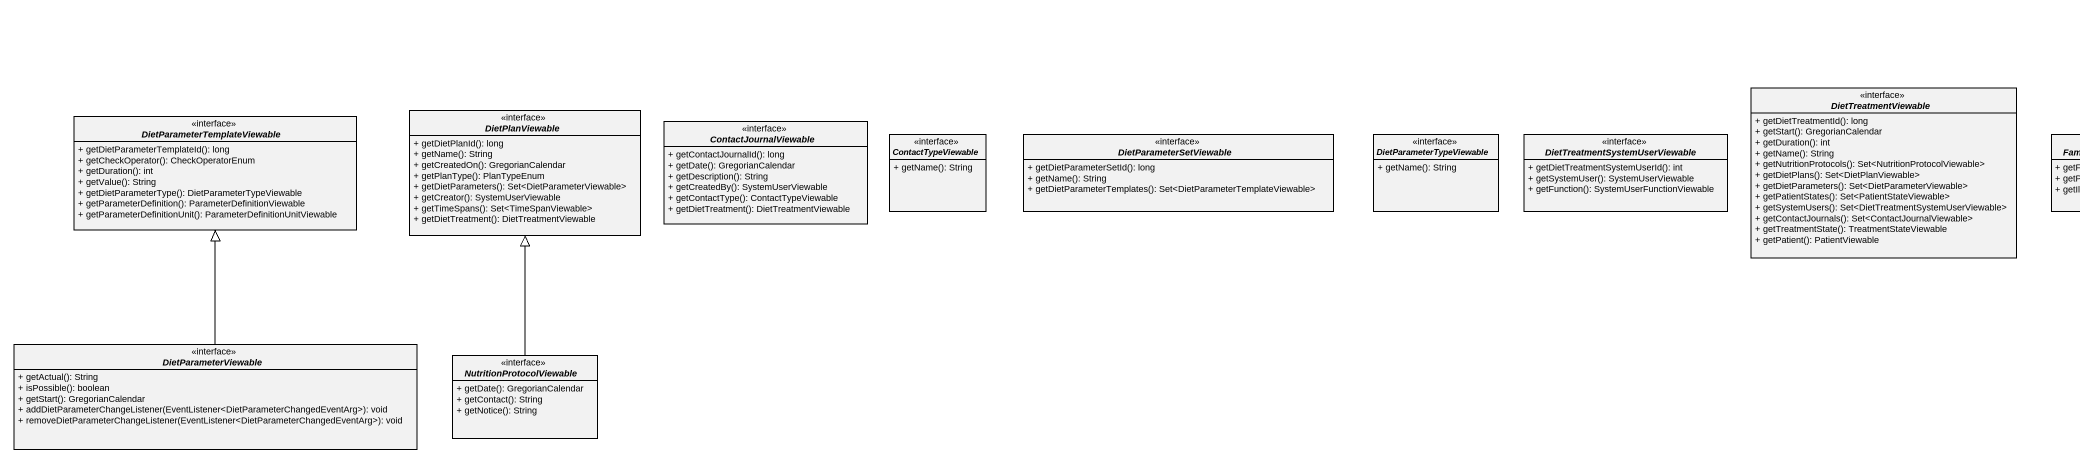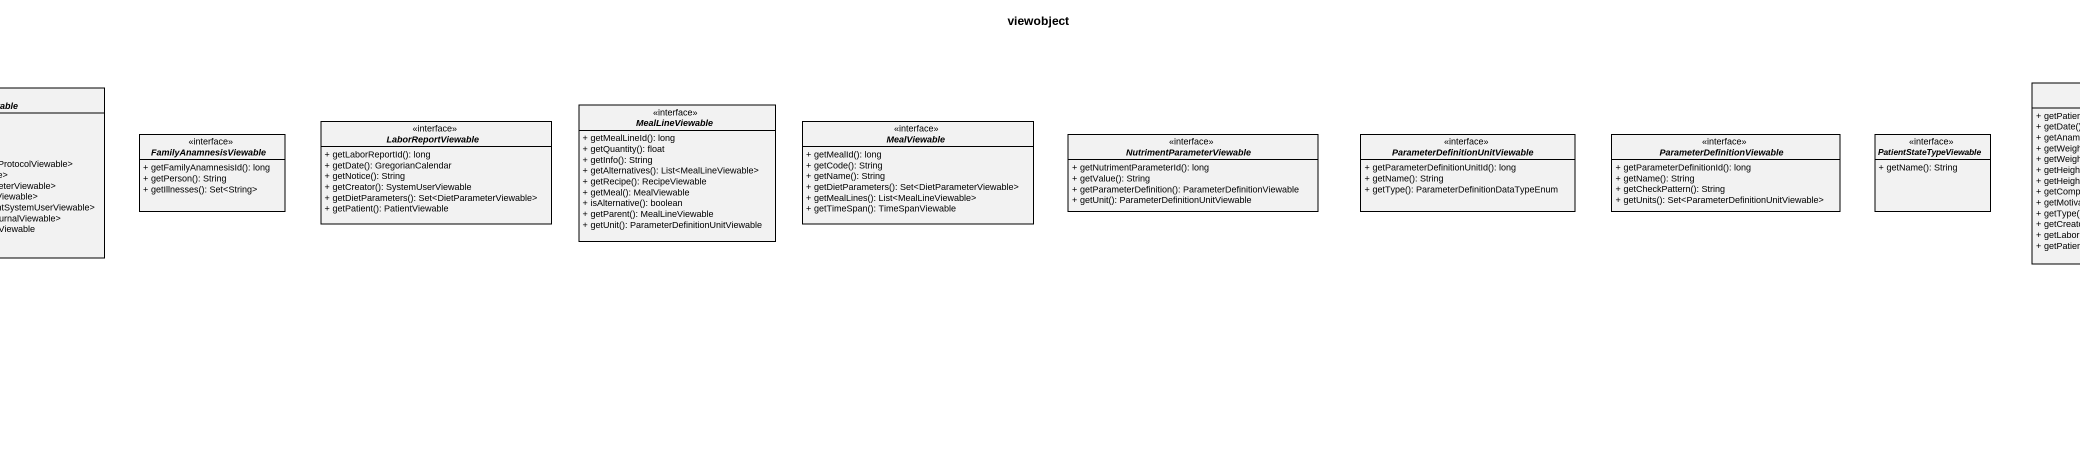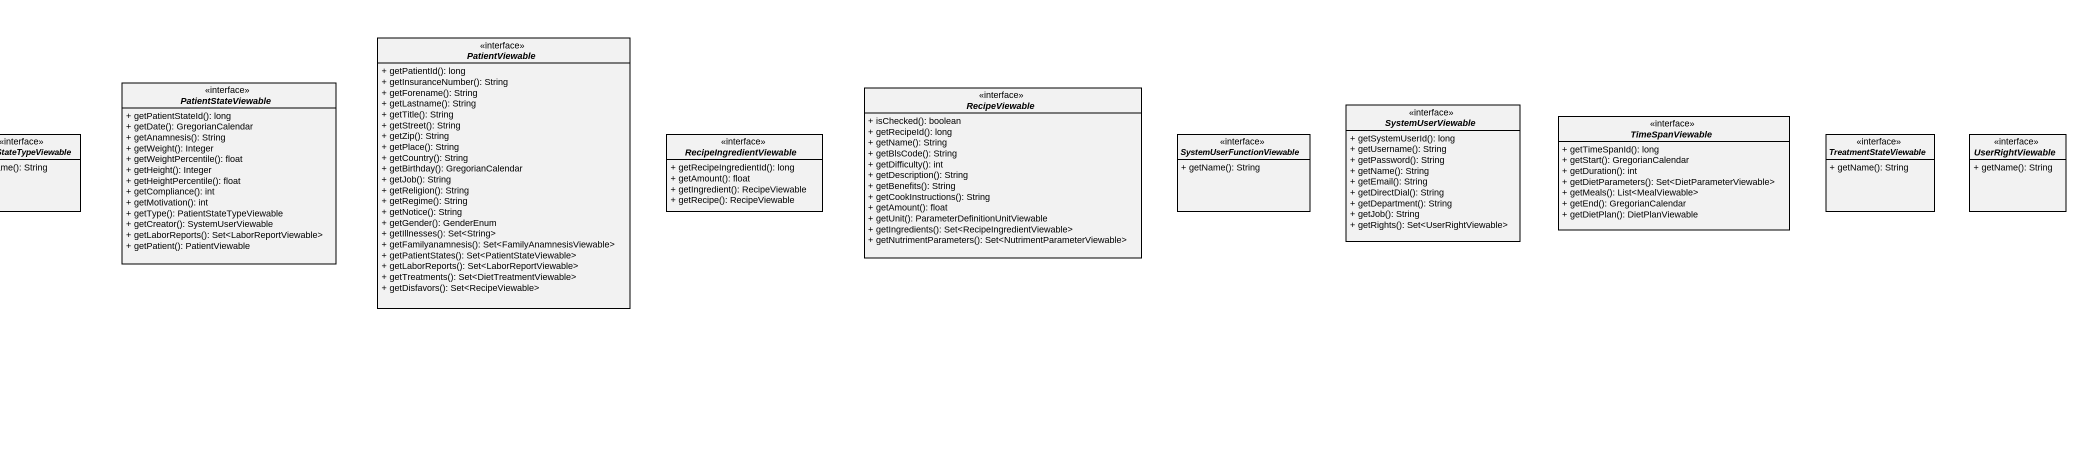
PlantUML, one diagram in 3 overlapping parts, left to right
@startuml
title viewobject
hide circle
hide empty members
skinparam classAttributeIconSize 0
interface PatientViewable <<interface>> {
  + getPatientId(): long
  + getInsuranceNumber(): String
  + getForename(): String
  + getLastname(): String
  + getTitle(): String
  + getStreet(): String
  + getZip(): String
  + getPlace(): String
  + getCountry(): String
  + getBirthday(): GregorianCalendar
  + getJob(): String
  + getReligion(): String
  + getRegime(): String
  + getNotice(): String
  + getGender(): GenderEnum
  + getIllnesses(): Set<String>
  + getFamilyanamnesis(): Set<FamilyAnamnesisViewable>
  + getPatientStates(): Set<PatientStateViewable>
  + getLaborReports(): Set<LaborReportViewable>
  + getTreatments(): Set<DietTreatmentViewable>
  + getDisfavors(): Set<RecipeViewable>
}
interface DietPlanViewable <<interface>> {
  + getDietPlanId(): long
  + getName(): String
  + getCreatedOn(): GregorianCalendar
  + getPlanType(): PlanTypeEnum
  + getDietParameters(): Set<DietParameterViewable>
  + getCreator(): SystemUserViewable
  + getTimeSpans(): Set<TimeSpanViewable>
  + getDietTreatment(): DietTreatmentViewable
}
interface DietTreatmentViewable <<interface>> {
  + getDietTreatmentId(): long
  + getStart(): GregorianCalendar
  + getDuration(): int
  + getName(): String
  + getNutritionProtocols(): Set<NutritionProtocolViewable>
  + getDietPlans(): Set<DietPlanViewable>
  + getDietParameters(): Set<DietParameterViewable>
  + getPatientStates(): Set<PatientStateViewable>
  + getSystemUsers(): Set<DietTreatmentSystemUserViewable>
  + getContactJournals(): Set<ContactJournalViewable>
  + getTreatmentState(): TreatmentStateViewable
  + getPatient(): PatientViewable
}
interface MealLineViewable <<interface>> {
  + getMealLineId(): long
  + getQuantity(): float
  + getInfo(): String
  + getAlternatives(): List<MealLineViewable>
  + getRecipe(): RecipeViewable
  + getMeal(): MealViewable
  + isAlternative(): boolean
  + getParent(): MealLineViewable
  + getUnit(): ParameterDefinitionUnitViewable
}
interface PatientStateViewable <<interface>> {
  + getPatientStateId(): long
  + getDate(): GregorianCalendar
  + getAnamnesis(): String
  + getWeight(): Integer
  + getWeightPercentile(): float
  + getHeight(): Integer
  + getHeightPercentile(): float
  + getCompliance(): int
  + getMotivation(): int
  + getType(): PatientStateTypeViewable
  + getCreator(): SystemUserViewable
  + getLaborReports(): Set<LaborReportViewable>
  + getPatient(): PatientViewable
}
interface RecipeViewable <<interface>> {
  + isChecked(): boolean
  + getRecipeId(): long
  + getName(): String
  + getBlsCode(): String
  + getDifficulty(): int
  + getDescription(): String
  + getBenefits(): String
  + getCookInstructions(): String
  + getAmount(): float
  + getUnit(): ParameterDefinitionUnitViewable
  + getIngredients(): Set<RecipeIngredientViewable>
  + getNutrimentParameters(): Set<NutrimentParameterViewable>
}
interface SystemUserViewable <<interface>> {
  + getSystemUserId(): long
  + getUsername(): String
  + getPassword(): String
  + getName(): String
  + getEmail(): String
  + getDirectDial(): String
  + getDepartment(): String
  + getJob(): String
  + getRights(): Set<UserRightViewable>
}
interface "DietParameterTemplateViewable" as DietParameterTemplateViewabl <<interface>> {
  + getDietParameterTemplateId(): long
  + getCheckOperator(): CheckOperatorEnum
  + getDuration(): int
  + getValue(): String
  + getDietParameterType(): DietParameterTypeViewable
  + getParameterDefinition(): ParameterDefinitionViewable
  + getParameterDefinitionUnit(): ParameterDefinitionUnitViewable
}
interface ContactJournalViewable <<interface>> {
  + getContactJournalId(): long
  + getDate(): GregorianCalendar
  + getDescription(): String
  + getCreatedBy(): SystemUserViewable
  + getContactType(): ContactTypeViewable
  + getDietTreatment(): DietTreatmentViewable
}
interface ContactTypeViewable <<interface>> {
  + getName(): String
}
interface DietParameterSetViewable <<interface>> {
  + getDietParameterSetId(): long
  + getName(): String
  + getDietParameterTemplates(): Set<DietParameterTemplateViewable>
}
interface DietParameterTypeViewable <<interface>> {
  + getName(): String
}
interface "DietTreatmentSystemUserViewable" as DietTreatmentSystemUserViewa <<interface>> {
  + getDietTreatmentSystemUserId(): int
  + getSystemUser(): SystemUserViewable
  + getFunction(): SystemUserFunctionViewable
}
interface FamilyAnamnesisViewable <<interface>> {
  + getFamilyAnamnesisId(): long
  + getPerson(): String
  + getIllnesses(): Set<String>
}
interface LaborReportViewable <<interface>> {
  + getLaborReportId(): long
  + getDate(): GregorianCalendar
  + getNotice(): String
  + getCreator(): SystemUserViewable
  + getDietParameters(): Set<DietParameterViewable>
  + getPatient(): PatientViewable
}
interface MealViewable <<interface>> {
  + getMealId(): long
  + getCode(): String
  + getName(): String
  + getDietParameters(): Set<DietParameterViewable>
  + getMealLines(): List<MealLineViewable>
  + getTimeSpan(): TimeSpanViewable
}
interface NutrimentParameterViewable <<interface>> {
  + getNutrimentParameterId(): long
  + getValue(): String
  + getParameterDefinition(): ParameterDefinitionViewable
  + getUnit(): ParameterDefinitionUnitViewable
}
interface "ParameterDefinitionUnitViewable" as ParameterDefinitionUnitViewa <<interface>> {
  + getParameterDefinitionUnitId(): long
  + getName(): String
  + getType(): ParameterDefinitionDataTypeEnum
}
interface ParameterDefinitionViewable <<interface>> {
  + getParameterDefinitionId(): long
  + getName(): String
  + getCheckPattern(): String
  + getUnits(): Set<ParameterDefinitionUnitViewable>
}
interface PatientStateTypeViewable <<interface>> {
  + getName(): String
}
interface RecipeIngredientViewable <<interface>> {
  + getRecipeIngredientId(): long
  + getAmount(): float
  + getIngredient(): RecipeViewable
  + getRecipe(): RecipeViewable
}
interface SystemUserFunctionViewable <<interface>> {
  + getName(): String
}
interface TimeSpanViewable <<interface>> {
  + getTimeSpanId(): long
  + getStart(): GregorianCalendar
  + getDuration(): int
  + getDietParameters(): Set<DietParameterViewable>
  + getMeals(): List<MealViewable>
  + getEnd(): GregorianCalendar
  + getDietPlan(): DietPlanViewable
}
interface TreatmentStateViewable <<interface>> {
  + getName(): String
}
interface UserRightViewable <<interface>> {
  + getName(): String
}
interface DietParameterViewable <<interface>> {
  + getActual(): String
  + isPossible(): boolean
  + getStart(): GregorianCalendar
  + addDietParameterChangeListener(EventListener<DietParameterChangedEventArg>): void
  + removeDietParameterChangeListener(EventListener<DietParameterChangedEventArg>): void
}
interface NutritionProtocolViewable <<interface>> {
  + getDate(): GregorianCalendar
  + getContact(): String
  + getNotice(): String
}
DietParameterViewable -up-|> DietParameterTemplateViewabl
NutritionProtocolViewable -up-|> DietPlanViewable
@enduml
